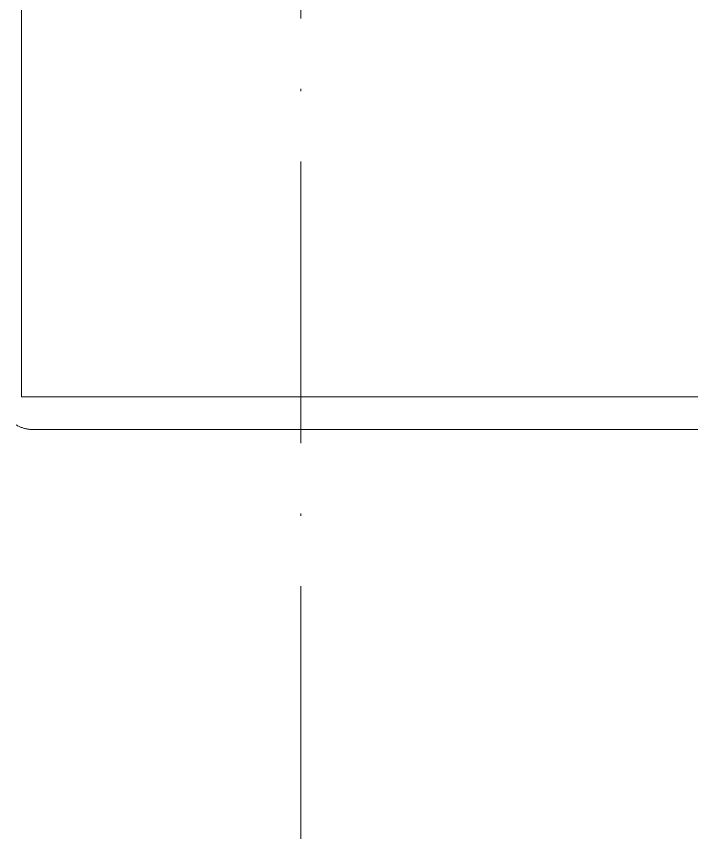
# Model space of a CAD drawing. Header units: millimetres. Extents: x -159872 to 386485, y -250577 to 158966.
# Drawn here: x 157390.55 to 157419.33, y 14197.65 to 14232.45 of the extents above; entities that cross this region are included whole.
import ezdxf

# ---------------------------------------------------------------- set-up
doc = ezdxf.new("R2010")
doc.units = ezdxf.units.MM
doc.linetypes.add('ACAD_ISO10W100', pattern=[18, 12, -3, 0, -3])
doc.layers.get('0').update_dxf_attribs({"lineweight": 25})
doc.layers.add('LDS-equipment-kitchen equipment', color=3, linetype='Continuous', lineweight=13)
doc.layers.add('LDS-struct-extg-ceiling beams', color=252, linetype='ACAD_ISO10W100', lineweight=9)

# ---------------------------------------------------------------- blocks, each defined once
blk = doc.blocks.new('A$C73be1ed8')
blk.add_polyline3d([(628.5, 658.6, 0), (628.5, 658.634, 0), (628.502, 658.669, 0), (628.504, 658.703, 0), (628.507, 658.737, 0), (628.511, 658.771, 0), (628.515, 658.805, 0), (628.521, 658.839, 0), (628.527, 658.873, 0), (628.534, 658.907, 0), (628.542, 658.94, 0), (628.551, 658.973, 0), (628.56, 659.006, 0), (628.571, 659.039, 0), (628.582, 659.072, 0), (628.594, 659.104, 0), (628.607, 659.136, 0), (628.62, 659.167, 0), (628.634, 659.199, 0), (628.649, 659.229, 0), (628.665, 659.26, 0), (628.682, 659.29, 0), (628.699, 659.32, 0)])
at = {"transparency": 33554687}
for points in [[(677.1, 659.088, 0), (629.9, 659.088, 0)], [(629.9, 629.65, 0), (629.9, 659.088, 0)], [(628.5, 622.5, 0), (628.5, 658.6, 0)]]:
    blk.add_polyline3d(points, dxfattribs=at)
blk = doc.blocks.new('Group-410')
at = {"layer": 'LDS-equipment-kitchen equipment', "rotation": 89.99980100206008}
blk.add_blockref('A$C73be1ed8', (97376.345, 50043.844), dxfattribs=at)

msp = doc.modelspace()

# ---------------------------------------------------------------- linework, layer by layer
at = {"layer": 'LDS-struct-extg-ceiling beams'}
msp.add_line((157402.66818, 16724.05329), (157402.66818, 9419.05329), dxfattribs=at)

# ---------------------------------------------------------------- block references
at = {"layer": 'LDS-equipment-kitchen equipment', "color": 7}
msp.add_blockref('Group-410', (60673.51323, -36457.51522), dxfattribs=at)

doc.saveas('drawing.dxf')
